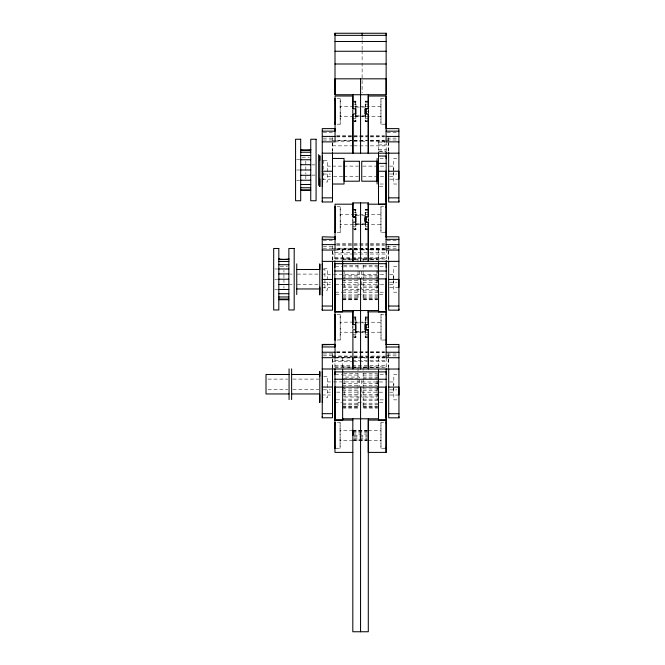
<?xml version="1.0" encoding="UTF-8"?>
<svg xmlns="http://www.w3.org/2000/svg" width="665" height="665" viewBox="0 0 665 665"><rect width="100%" height="100%" fill="white"/><g stroke="black" fill="none" stroke-linecap="round" stroke-linejoin="round"><path stroke-width="0.5" stroke-dasharray="3.33 2.49" d="M335.975 448.26L340.081 448.26L340.081 422.641L335.975 422.641M337.105 232.376L340.181 232.376L340.181 230.664L340.181 206.757L337.105 206.757M353.414 224.695L340.181 224.695L340.181 224.005M340.181 215.128L340.181 214.446L353.414 214.446M337.105 124.197L340.181 124.197L340.181 120.448L340.181 98.578L337.105 98.578M353.414 116.508L340.181 116.508L340.181 115.012M340.181 107.763L340.181 106.259L353.414 106.259M337.105 339.998L340.181 339.998L340.181 314.379L337.105 314.379M342.641 366.972L358.011 367.363M352.874 113.108L352.874 109.509M352.874 328.427L352.874 325.85M352.874 221.295L352.874 218.228M355.451 224.521L355.451 224.005M355.451 214.62L355.451 215.942M355.451 116.333L355.451 115.826M355.451 106.433L355.451 106.949M355.451 330.813L355.451 332.134M355.451 323.564L355.451 322.242M355.966 216.158L355.966 214.546M355.966 330.596L355.966 332.209M355.966 323.78L355.966 322.168M365.692 214.446L365.692 215.128L365.692 209.317M365.692 106.259L365.692 106.949L365.692 101.138M365.742 330.854L365.742 332.184M365.742 323.606L365.742 322.284M368.252 110.049L368.244 113.117L368.26 109.617M368.244 327.895L368.252 325.85M368.252 218.236L368.244 221.295L368.26 219.566L366.216 219.566M385.068 124.197L380.962 124.197L380.962 98.578L385.068 98.578M380.962 116.508L353.921 116.508M380.962 106.259L353.921 106.259M385.077 448.26L380.97 448.26L380.97 422.641L385.077 422.641M385.118 340.039L381.012 340.039L381.012 314.42L385.118 314.42M385.068 232.376L380.962 232.376L380.962 206.757L385.068 206.757M388.651 151.038L388.668 142.884M388.651 260.239L388.668 251.062M388.701 367.903L388.717 358.726M323.232 140.041L334.071 139.933M323.232 248.22L334.071 248.112M323.232 355.841L334.071 355.733M335.077 141.853L351.868 141.728M335.077 250.04L351.868 249.907M335.077 357.662L351.868 357.529M365.193 107.065L355.966 107.107L355.966 106.367M355.966 215.285L365.193 215.252M355.966 322.907L365.193 322.874M352.891 101.138L355.966 101.138L355.966 108.736M368.269 101.138L365.193 101.138L365.193 108.736M352.891 101.487L355.966 101.487M365.193 101.487L368.269 101.487M353.921 102.51L355.966 102.51M365.193 102.51L368.269 102.51M353.921 104.139L355.966 104.139M365.193 104.139L368.269 104.139M366.216 111.379L368.269 111.379M355.966 116.25L365.193 116.25M352.891 118.636L355.966 118.636M365.193 118.628L368.269 118.636M352.891 120.257L355.966 120.257M365.193 120.257L368.269 120.257M353.921 121.279L355.966 121.288M365.193 121.279L368.269 121.288M353.747 121.637L355.966 121.637L355.966 114.031M367.404 121.637L365.193 121.637L365.193 114.031M323.232 132.235L334.071 132.235M387.08 132.235L398.9 132.235M336.573 135.585L351.868 135.585M353.913 135.585L368.26 135.594M370.297 135.585L384.57 135.585M336.573 136.732L351.868 136.732M353.913 136.741L368.26 136.741M370.297 136.732L384.57 136.732M336.573 136.865L351.868 136.865M353.913 136.865L367.238 136.874M370.297 136.865L384.57 136.865M323.232 138.137L334.071 138.145M387.08 138.145L396.93 138.137M332.5 140.232L351.868 140.24M353.913 140.24L367.238 140.24M370.297 140.24L384.57 140.232M385.592 140.232L388.651 140.232M336.573 140.49L351.868 140.49M353.913 140.49L368.26 140.498M370.297 140.49L384.57 140.49M353.813 141.72L361.07 141.72M361.502 141.72L367.263 141.72M385.226 141.861L378.501 141.861L378.501 151.537M378.501 142.094L385.226 142.094M378.501 144.904L386.182 144.904M332.5 145.843L351.868 145.851M353.913 145.851L367.238 145.851M370.297 145.851L388.651 145.843M378.501 149.733L386.182 149.733M378.501 151.055L386.182 151.055M379.457 151.371L386.182 151.371M302.101 157.189L309.35 157.189M379.998 158.453L384.802 158.453M396.847 158.453L393.771 158.453L393.771 170.431M296.607 159.783L299.674 159.75M323.656 160.473L327.496 160.473L327.496 181.994L323.656 181.994M311.976 164.87L315.052 164.87M327.496 166.117L330.497 166.117M332.5 166.117L342.849 166.117M343.88 166.117L358.369 166.117M362.782 166.117L376.232 166.117M380.372 166.117L384.511 166.117M389.648 166.117L393.655 166.117L393.655 170.913M296.607 169.999L299.674 169.999M323.232 174.022L330.438 174.022M389.682 174.022L396.889 174.022M311.976 175.119L315.052 175.119M327.496 176.35L330.497 176.35M333.531 176.35L342.849 176.35M343.88 176.35L358.369 176.35M362.782 176.35L376.232 176.35M380.372 176.35L384.511 176.35M389.648 176.35L393.655 176.35L393.655 172.867M322.251 179.184L330.447 179.184M389.673 179.184L398.9 179.184M296.607 180.24L299.674 180.24M379.998 184.022L384.802 184.022M396.847 184.022L393.771 184.022L393.771 171.262M379.457 186.616L386.182 186.616M352.891 209.317L355.966 209.317L355.966 216.915M368.269 209.317L365.193 209.317L365.193 216.915M352.891 209.666L355.966 209.666M365.193 209.666L368.269 209.666M353.921 210.689L355.966 210.697M365.193 210.689L368.269 210.689M353.921 212.318L355.966 212.326M365.193 212.318L368.269 212.318M353.921 214.438L380.962 214.62M355.966 224.429L365.193 224.429M353.921 224.687L380.962 224.521M352.891 226.815L355.966 226.815M365.193 226.815L368.269 226.815M352.891 228.444L355.966 228.444M365.193 228.444L368.269 228.444M353.921 229.467L355.966 229.467M365.193 229.467L368.269 229.467M353.747 229.816L355.966 229.816L355.966 222.218M367.404 229.816L365.193 229.816L365.193 222.218M323.232 240.414L334.071 240.422M387.08 240.422L398.9 240.414M336.573 243.764L351.868 243.772M353.913 243.772L368.26 243.772M370.297 243.772L384.57 243.764M336.573 244.911L351.868 244.919M353.913 244.919L368.26 244.919M370.297 244.919L384.57 244.911M336.573 245.044L351.868 245.053M353.913 245.053L367.238 245.053M370.297 245.053L384.57 245.044M323.232 246.324L334.071 246.324M387.08 246.324L396.93 246.324M332.5 248.411L351.868 248.419M353.913 248.419L367.238 248.419M370.297 248.419L384.57 248.411M385.592 248.411L388.651 248.411M336.573 248.668L351.868 248.677M353.913 248.677L368.26 248.677M370.297 248.677L384.57 248.668M336.781 249.483L369.283 249.466M370.314 249.466L385.284 249.5M342.641 249.699L369.283 249.699M370.314 249.699L385.284 249.732M336.781 249.716L342.55 249.716M353.813 249.899L361.07 249.907M361.502 249.899L368.227 249.907M334.861 252.525L386.24 252.542M332.5 254.022L351.868 254.03M353.913 254.03L367.238 254.038M370.297 254.03L388.651 254.022M334.861 257.355L386.24 257.38M334.861 258.677L367.238 258.66M368.26 258.66L386.24 258.702M342.641 258.968L369.283 258.968M370.314 258.968L378.51 258.968M334.861 258.984L358.011 259.109M363.14 259.109L369.283 259.109M370.314 259.109L386.24 259.009M342.641 259.824L358.011 259.824M363.14 259.824L369.283 259.824M370.314 259.824L378.51 259.824M343.664 265.343L358.011 265.343M363.14 265.343L378.51 265.343M280.214 266.416L287.455 266.416M335.384 266.632L342.109 266.632M379.998 266.632L384.802 266.632M396.847 266.632L393.771 266.632L393.771 278.61M343.664 266.823L358.011 266.823M363.14 266.823L377.487 266.823M323.647 268.66L327.496 268.66L327.496 290.181L323.647 290.181M274.712 268.976L277.787 269.009M322.916 269.491L324.936 269.491L324.936 288.959L322.916 288.959M290.09 274.096L292.135 274.096M297.263 274.096L318.784 274.096M322.882 274.096L324.936 274.096M327.496 274.304L330.497 274.304M333.531 274.304L359.399 274.304M361.743 274.304L379.341 274.304M380.372 274.304L384.511 274.304M389.648 274.304L393.655 274.304L393.655 279.092M342.641 275.194L358.011 275.194M363.14 275.194L377.487 275.194M342.641 277.039L358.011 277.039M363.14 277.039L377.487 277.039M274.712 279.225L277.787 279.225M342.641 280.672L358.011 280.672M363.14 280.672L378.51 280.672M323.232 282.209L330.438 282.201M389.682 282.201L396.889 282.209M342.641 282.517L358.011 282.517M363.14 282.517L377.487 282.517M290.09 284.346L292.135 284.346M297.263 284.346L318.784 284.346M322.882 284.346L324.936 284.346M327.496 284.529L330.497 284.529M335.601 284.529L359.399 284.529M361.743 284.529L379.341 284.529M380.372 284.529L384.511 284.529M389.648 284.529L393.655 284.529L393.655 281.054M342.641 286.033L358.011 286.033M363.14 286.033L378.51 286.033M322.251 287.371L330.447 287.371M389.673 287.371L398.9 287.371M342.641 287.754L358.011 287.754M363.14 287.754L378.51 287.754M359.399 289.391L344.154 289.391L344.154 280.048M274.712 289.466L277.787 289.466M342.641 290.896L358.011 290.896M363.14 290.896L378.51 290.896M335.384 292.201L342.109 292.201M379.998 292.201L384.802 292.201M396.847 292.201L393.771 292.201L393.771 279.441M342.641 292.376L358.011 292.376M363.14 292.376L378.51 292.376M335.817 294.238L341.586 294.238M358.011 294.221L363.14 294.221M379.516 294.262L386.24 294.262M342.641 294.944L358.011 294.944M363.14 294.944L378.51 294.944M342.641 296.075L358.011 296.075M363.14 296.075L378.51 296.075M342.641 297.895L358.011 297.895M363.14 297.895L377.487 297.895M342.641 298.602L358.011 298.602M363.14 298.602L378.51 298.602M342.641 299.541L358.011 299.541M363.14 299.541L377.487 299.541M342.641 299.79L358.011 299.79L358.011 262.775M378.51 299.79L363.14 299.79L363.14 264.795M352.891 316.939L355.966 316.939L355.966 324.537M368.269 316.939L365.193 316.939L365.193 324.537M352.891 317.288L355.966 317.288M365.193 317.288L368.269 317.288M353.921 318.311L355.966 318.311M365.193 318.311L368.269 318.311M353.921 319.94L355.966 319.94M365.193 319.94L368.269 319.94M353.414 322.068L340.181 322.242M353.921 322.06L381.012 322.284M366.216 327.188L368.269 327.188M355.966 332.051L365.193 332.051M353.414 332.309L340.181 332.143M353.921 332.309L381.012 332.184M352.891 334.437L355.966 334.437M365.193 334.437L368.269 334.437M352.891 336.066L355.966 336.066M365.193 336.066L368.269 336.066M353.921 337.089L355.966 337.089M365.193 337.089L368.269 337.089M353.747 337.438L355.966 337.438L355.966 329.84M367.454 337.479L365.193 337.438L365.193 329.84M336.573 351.386L351.868 351.394M353.913 351.394L368.26 351.394M370.347 351.436L384.619 351.428M336.573 352.533L351.868 352.541M353.913 352.541L368.26 352.541M370.347 352.583L384.619 352.575M336.573 352.666L351.868 352.674M353.913 352.674L367.238 352.674M370.347 352.716L384.619 352.708M323.232 353.946L334.071 353.946M387.13 353.988L396.98 353.988M332.5 356.033L351.868 356.041M353.913 356.041L384.619 356.074M385.642 356.074L388.701 356.074M332.5 356.29L351.868 356.299M353.913 356.299L368.26 356.299M370.347 356.34L386.664 356.332M353.813 357.521L361.07 357.529M361.502 357.521L367.263 357.521M336.872 357.712L369.283 357.712M370.314 357.712L385.235 357.712M334.952 357.945L369.283 357.945M370.314 357.945L385.235 357.945M334.952 360.754L386.199 360.754M332.5 361.644L351.868 361.652M353.913 361.652L367.238 361.66M370.347 361.694L388.701 361.685M334.952 365.592L386.199 365.592M334.952 366.914L367.238 366.914M368.26 366.914L386.199 366.914M334.952 367.221L369.283 367.221M370.314 367.221L386.199 367.221M363.14 367.363L369.283 367.363M370.314 367.363L378.51 367.363M343.664 373.589L358.011 373.589M363.14 373.589L378.51 373.589M335.384 374.254L342.109 374.254M380.048 374.295L384.852 374.295M396.897 374.295L393.821 374.295L393.821 385.451M342.641 375.068L358.011 375.068M363.14 375.068L377.487 375.068M323.647 376.274L327.496 376.274L327.496 397.803L323.647 397.803M343.664 378.219L358.011 378.219M363.14 378.219L378.51 378.219M268.07 379.1L287.737 379.1M292.908 379.1L318.776 379.1M327.496 381.926L330.497 381.926M333.531 381.926L359.399 381.926M361.793 381.968L384.561 381.968M389.698 381.968L393.705 381.968L393.705 386.066M342.641 383.447L358.011 383.447M363.14 383.447L378.51 383.447M342.641 385.293L358.011 385.293M363.14 385.293L377.487 385.293M342.641 388.925L358.011 388.925M363.14 388.925L378.51 388.925M268.07 389.341L287.737 389.341M292.908 389.341L318.776 389.341M323.232 389.831L330.438 389.823M389.732 389.865L396.939 389.873M342.641 390.771L358.011 390.771M363.14 390.771L377.487 390.771M327.496 392.151L330.497 392.151M336.64 392.151L359.399 392.151M361.793 392.192L384.561 392.192M389.698 392.192L393.705 392.192L393.705 387.404M342.641 394.279L358.011 394.279M363.14 394.279L378.51 394.279M322.251 394.985L330.447 394.985M389.723 395.027L398.95 395.027M342.641 395.999L358.011 395.999M363.14 395.999L378.51 395.999M359.399 397.013L344.154 397.013L344.154 387.67M342.641 399.15L358.011 399.15M363.14 399.15L378.51 399.15M336.34 399.823L342.109 399.823M380.048 399.865L384.852 399.865M396.897 399.865L393.821 399.865L393.821 386.274M342.641 400.621L358.011 400.621M363.14 400.621L378.51 400.621M334.952 402.466L341.677 402.466M358.011 402.466L363.14 402.466M379.466 402.466L386.199 402.466M342.641 403.19L358.011 403.19M363.14 403.19L378.51 403.19M342.641 404.328L358.011 404.328M363.14 404.328L378.51 404.328M342.641 406.14L358.011 406.14M363.14 406.14L377.487 406.14M342.641 406.855L358.011 406.855M363.14 406.855L378.51 406.855M342.641 407.795L358.011 407.795M363.14 407.795L377.487 407.795M342.641 408.036L358.011 408.036L358.011 366.914M378.51 408.036L363.14 408.036L363.14 386.182M352.783 430.321L340.081 430.321L340.081 431.011M368.269 430.321L380.97 430.496M352.783 440.571L340.081 440.571L340.081 439.075M368.269 440.571L380.97 440.396M352.832 430.321L367.279 430.338M352.832 430.496L367.279 430.513M352.832 431.003L367.279 431.028M352.832 431.818L367.279 431.843M352.832 432.882L367.279 432.907M352.832 434.12L367.279 434.137M353.863 435.442L367.279 435.467M353.863 436.772L367.279 436.797M353.863 438.011L367.279 438.027M353.863 439.066L367.279 439.091M352.832 439.881L367.279 439.906M352.832 440.396L367.279 440.421M353.863 440.571L367.279 440.596M365.193 115.702L355.966 115.668L355.966 116.4M365.193 223.881L355.966 223.847L355.966 224.587M355.966 331.469L365.193 331.503M370.272 141.728L385.085 141.853M370.272 249.915L385.085 250.032M370.322 357.579L385.135 357.695M387.08 139.933L396.93 140.032M387.08 248.112L396.93 248.211M387.13 355.775L396.98 355.875M380.962 98.578L380.962 124.197M380.962 206.757L380.962 232.376M381.012 314.42L381.012 340.039M380.97 422.641L380.97 448.26M368.269 109.509L368.277 112.626M368.269 218.735L368.277 220.813M368.319 325.36L368.319 328.477M340.181 98.578L340.181 124.197M340.181 106.259L340.181 106.949M340.181 116.508L340.181 115.826M340.181 206.757L340.181 232.376M340.181 314.379L340.181 339.998M340.081 422.641L340.081 448.26M332.483 142.884L332.492 151.038M332.483 251.062L332.5 260.239M332.483 358.684L332.5 367.861M388.701 353.447L388.701 367.196M388.651 137.605L388.651 140.481M388.651 141.861L388.651 151.354M388.651 245.784L388.651 248.668M388.651 250.04L388.651 260.447M386.24 249.5L386.24 260.564M386.182 141.861L386.182 151.537M386.199 357.712L386.199 367.388M378.51 249.466L378.51 261.636M378.51 357.712L378.51 367.388M377.113 266.632L377.113 268.751M377.113 269.807L377.113 277.787M377.113 278.61L377.113 292.201M377.163 374.295L377.163 377.878M377.163 380.987L377.163 385.451M377.163 386.274L377.163 399.865M376.997 271.096L376.997 278.785M376.997 280.048L376.997 289.391L361.743 289.391L361.743 280.048M377.047 378.127L377.047 377.105L361.793 377.105L361.793 378.127M377.047 380.471L377.047 386.448M377.047 388.56L377.047 397.055L361.793 397.055L361.793 388.094M368.269 325.418L368.31 327.23M365.742 316.981L365.742 323.755M365.742 329.882L365.742 337.479M365.692 114.031L365.692 121.637M365.692 222.218L365.692 229.816M363.14 258.66L363.14 261.636M363.14 366.914L363.14 372.608M363.14 373.048L363.14 385.667M362.117 36.326L362.117 39.401M362.117 40.424L362.117 49.651M362.117 50.673L362.117 61.945M362.117 62.967L362.117 92.693M361.743 271.096L361.743 278.785M361.793 380.471L361.793 386.448M359.399 271.096L359.399 278.785M359.399 378.086L359.399 377.063L344.154 377.063L344.154 378.086M359.399 379.54L359.399 386.407M358.011 258.66L358.011 261.636M355.451 101.138L355.451 108.728M355.451 114.039L355.451 121.637M355.451 209.317L355.451 216.915M355.451 222.218L355.451 229.816M355.451 316.939L355.451 324.537M355.451 329.84L355.451 337.438M352.891 109.617L352.891 114.031M352.891 219.566L352.891 222.218M352.891 325.418L352.891 329.84M344.154 271.096L344.154 278.785M344.154 380.43L344.154 386.407M342.641 249.466L342.641 260.04M342.641 357.712L342.641 367.388M342.55 249.483L342.55 260.539M334.952 357.712L334.952 367.388M334.861 249.483L334.861 260.539M332.5 137.605L332.5 140.481M332.5 142.559L332.5 151.354M332.5 245.784L332.5 248.668M332.5 250.738L332.5 260.447M332.5 353.406L332.5 367.895M323.764 160.265L323.764 171.321M323.764 172.518L323.764 179.733M305.825 160.997L305.825 174.064M305.825 176.034L305.825 179.001M283.938 270.223L283.938 272.16M283.938 274.786L283.938 277.895M283.938 279.225L283.938 283.756M283.938 286.291L283.938 288.228M365.692 224.521L365.692 224.005L365.692 224.521M365.692 116.333L365.692 115.826L365.692 116.333"/><path stroke-width="1" d="M319.807 268.544L319.807 264.047L319.807 294.795L319.807 287.105M319.807 178.918L319.807 186.607L319.807 155.859L319.807 160.365M319.807 394.727L319.807 402.408L319.807 374.486L291.627 374.486M319.807 373.722L319.807 371.669L319.807 376.166M322.367 186.607L322.367 155.859M322.367 372.192L322.367 371.669L322.367 402.408L322.367 401.884M322.367 264.57L322.367 264.047L322.367 294.795L322.367 294.262M334.919 292.101L335.06 357.67L322.251 357.67M352.783 420.072L334.952 420.072L335.01 399.316M386.141 344.836L386.24 300.414A30.399 1.347 -88.9 0 1 386.24 278.901L334.861 278.876A30.399 1.347 88.9 0 1 334.861 300.397L334.961 311.843L342.541 311.86L342.641 260.938M335.06 231.944L335.06 232.376L335.06 206.757L335.06 207.197M335.002 94.738L335.01 78.827L386.141 78.827L386.141 94.738L335.002 94.738L335.01 33.25L386.141 33.25L386.141 94.738M335.01 33.25L335.01 35.345L386.141 35.345L386.141 33.25M334.952 416.506L335.052 420.081L342.641 420.089L342.641 387.105M342.641 418.36L342.641 420.089M352.882 113.948L352.891 153.183L352.891 113.948L355.966 113.948L355.966 108.827L352.891 108.827L352.891 96.018L335.06 96.009L335.06 141.869L322.251 141.869M352.832 418.792L352.807 631.75L368.294 631.75L368.31 418.792M352.891 324.628L352.891 310.53L352.891 324.628L355.966 324.628L355.966 329.757L352.891 329.757L352.891 368.992L368.26 368.992L368.269 329.757L365.193 329.757L365.193 324.37M365.692 222.218C367.446 208.66 362.134 225.319 368.26 222.135L368.26 261.37L368.26 222.135L365.193 222.135L365.193 216.915L368.269 217.006L368.26 202.925L352.891 202.908L352.891 217.006L355.451 217.006L355.451 222.135M355.451 113.948L355.451 108.827M355.451 329.757L355.451 324.628M360.555 631.75L360.571 387.105M360.571 368.992L360.571 278.859M360.571 261.37L360.571 202.925M360.571 153.183L360.571 78.827M365.193 114.039L365.193 108.728L368.269 108.827L368.26 94.738M365.193 108.736L365.193 114.023L368.269 113.948L368.26 153.183L368.269 113.948M365.692 108.736L365.692 114.039L365.692 108.736L365.692 114.031L365.692 112.709M365.742 329.79L365.742 324.578L365.742 329.882L368.31 329.798L368.31 369.033L398.95 369.033M365.692 222.127L365.692 217.006L365.692 220.057M365.692 113.948L365.692 108.827L365.692 110.058M368.26 312.575L368.26 310.53L368.269 324.628L365.193 324.537L365.193 330.006M368.26 204.953L368.26 202.908M378.51 369.191L378.51 420.089L386.099 420.081L368.269 420.072L368.269 452.4L386.099 452.4L386.199 416.506M368.26 108.827L368.26 96.018L386.091 96.009L386.091 141.861L398.9 141.861M335.06 237.172L322.251 236.798L322.251 310.164L332.5 310.164L332.5 261.254M332.5 368.875L332.5 417.786L322.251 417.786L322.251 344.42L335.06 344.428L322.251 344.786M365.742 327.72L365.742 326.922M378.501 171.254L386.182 171.254L386.082 201.769L386.182 152.219M386.24 278.901L386.141 309.408L386.141 291.361M334.952 408.626A30.399 1.347 88.9 0 0 334.952 387.105L386.199 387.105L386.099 417.62L386.199 368.776M398.9 179.184L398.9 171.229L388.651 171.246M398.9 287.371L398.9 279.408L388.651 279.425M398.95 395.027L398.95 387.072L388.701 387.088M386.149 158.794L386.182 156.042L378.501 156.042M386.19 267.355L386.24 263.681L334.861 263.664L334.911 267.33M386.157 374.644L386.199 371.893L334.952 371.893L334.994 374.644M398.9 200.938L398.9 201.977L388.651 201.977L388.651 152.219M398.9 309.117L398.9 310.164L388.651 310.164L388.651 261.254M398.95 416.78L398.95 417.828L388.701 417.828L388.701 368.917M332.5 152.219L332.5 201.977L322.251 201.977L322.251 200.938M322.251 310.164L322.251 309.117M322.251 417.786L322.251 416.739M386.091 237.172L386.182 200.647M278.818 258.826L278.818 259.425L288.859 259.425L288.859 258.727M300.705 149.6L300.705 150.199L310.746 150.199L310.746 149.5M334.952 420.081L334.952 452.4L352.783 452.4M310.671 149.675L309.35 149.974A5.096 0.665 0 0 1 302.101 149.974L300.771 149.675M288.785 258.901L287.455 259.2A5.096 0.665 0 0 1 280.206 259.2L278.884 258.901M335.01 41.488L386.141 41.488M335.01 51.263L386.141 51.263M335.01 63.998L386.141 63.998M322.251 131.155L335.06 131.155L335.06 128.619L322.251 128.619L322.251 201.977M386.091 131.155L398.9 131.155M322.251 136.416L335.06 136.425M386.091 136.425L398.9 136.416M300.705 152.243L310.746 152.243M322.251 153.183L398.9 153.183M300.705 155.502L310.746 155.502M332.5 158.453L344.029 158.453L344.029 184.022L332.5 184.022M300.705 159.75L310.746 159.75M378.501 163.382L386.182 163.382M300.705 164.696L310.746 164.696M300.705 169.999L310.746 169.999M322.251 171.246L332.5 171.246M300.705 175.302L310.746 175.302M300.705 180.248L310.746 180.248M300.705 184.488L310.746 184.488M300.705 187.746L310.746 187.746M300.705 189.799L310.746 189.799M300.705 190.498L310.746 190.498M322.251 197.862L332.5 197.862M388.651 197.862L398.9 197.862M352.891 204.188L335.06 204.205L335.06 250.048L322.251 250.048M386.091 236.806L398.9 236.798L398.9 310.164M322.251 239.334L335.06 239.342L335.06 236.806M386.091 239.342L398.9 239.334M322.251 244.604L335.06 244.604M386.091 244.604L398.9 244.604M398.9 250.048L386.091 250.048L386.091 204.205L368.26 204.188L368.26 217.006M278.818 261.47L288.859 261.47M322.251 261.37L398.9 261.37M278.818 264.728L288.859 264.728M278.818 268.976L288.859 268.976M296.748 269.491L319.898 269.491M334.861 271.004L386.24 271.021M278.818 273.922L288.859 273.922M278.818 279.225L288.859 279.225M322.251 279.425L332.5 279.425M278.818 284.529L288.859 284.529M296.748 288.959L319.898 288.959M278.818 289.475L288.859 289.475M278.818 293.714L288.859 293.714M278.818 296.972L288.859 296.972M278.818 299.026L288.859 299.026M278.818 299.724L288.859 299.724M322.251 306.05L332.5 306.05M388.651 306.05L398.9 306.05M342.641 310.547L378.51 310.547M335.06 311.827L352.891 311.81M386.141 344.47L398.95 344.462L398.95 417.828M322.251 346.955L335.06 346.964L335.06 344.428M386.141 347.005L398.95 346.997M322.251 352.226L335.06 352.226M386.141 352.267L398.95 352.267M398.95 357.712L386.141 357.712L386.141 311.868L368.31 311.852L368.31 324.67L365.742 324.67L365.742 329.882M322.251 368.992L352.891 368.992L352.874 357.537M289.067 374.486L266.008 374.486L266.008 393.954L289.067 393.954M334.952 379.233L386.199 379.233M322.251 387.047L332.5 387.047M291.627 393.954L319.807 393.954M322.251 413.672L332.5 413.672M388.701 413.713L398.95 413.713M342.641 418.8L378.51 418.8M386.082 201.686L386.19 204.23L378.501 204.238L378.501 152.219M386.141 309.325L386.249 311.877L378.56 311.877L378.51 260.938M386.099 417.537L386.099 452.4M386.124 183.465L386.182 201.778M386.182 291.104L386.24 309.416M386.132 399.316L386.199 417.628M334.861 278.876L334.961 309.391L334.961 291.337M334.952 387.105L335.052 417.62L334.952 368.776M386.091 206.757L386.091 207.197M386.091 231.944L386.091 232.376M386.141 314.42L386.141 314.861M386.141 339.607L386.141 340.039M386.099 422.641L386.099 423.073M386.099 447.819L386.099 448.26M378.501 201.686L378.501 204.147M378.56 310.148L378.56 311.785M378.51 418.36L378.51 419.997M352.891 94.738L352.891 108.827M352.874 249.915L352.891 261.37L352.882 222.135L355.966 222.135L355.966 217.006L352.891 217.006L352.891 202.925M352.832 430.321L352.783 435.442M335.06 314.819L335.06 314.379L335.06 339.998L335.06 339.566M398.9 201.977L398.9 128.619L386.091 128.619L386.091 96.009M386.24 260.564L386.24 299.832M377.113 158.453L377.113 184.022M365.193 216.158L365.193 222.218M362.117 33.25L362.117 35.345M352.832 430.496L352.832 435.442M342.641 369.191L342.641 390.064M342.55 260.963L342.55 281.827M335.06 100.29L335.06 98.578L335.06 124.197L335.06 122.476M334.861 260.788L334.861 299.807M334.952 424.353L334.952 422.641L334.952 448.26L334.952 446.539M318.635 154.637L318.635 185.36M296.748 263.864L296.748 294.587M291.627 368.859L291.627 399.582M289.067 368.859L289.067 399.582M386.182 192.775A30.399 1.347 -88.9 0 1 386.182 171.254M386.199 408.626A30.399 1.347 -88.9 0 1 386.199 387.105M386.091 123.757L386.091 124.197L386.091 123.765M386.091 98.578L386.091 99.01L386.091 98.578M300.705 139.251L295.576 139.251L295.576 200.747L300.705 200.747L300.705 139.251M316.075 139.251L310.746 139.251L310.746 200.747L316.075 200.747L316.075 139.251M359.399 161.263L344.154 161.263L344.154 181.204L359.399 181.204L359.399 161.263M376.997 161.263L361.743 161.263L361.743 181.204L376.997 181.204L376.997 161.263M278.818 248.477L273.689 248.477L273.689 309.973L278.818 309.973L278.818 248.477M294.188 248.477L288.859 248.477L288.859 309.973L294.188 309.973L294.188 248.477"/></g></svg>
